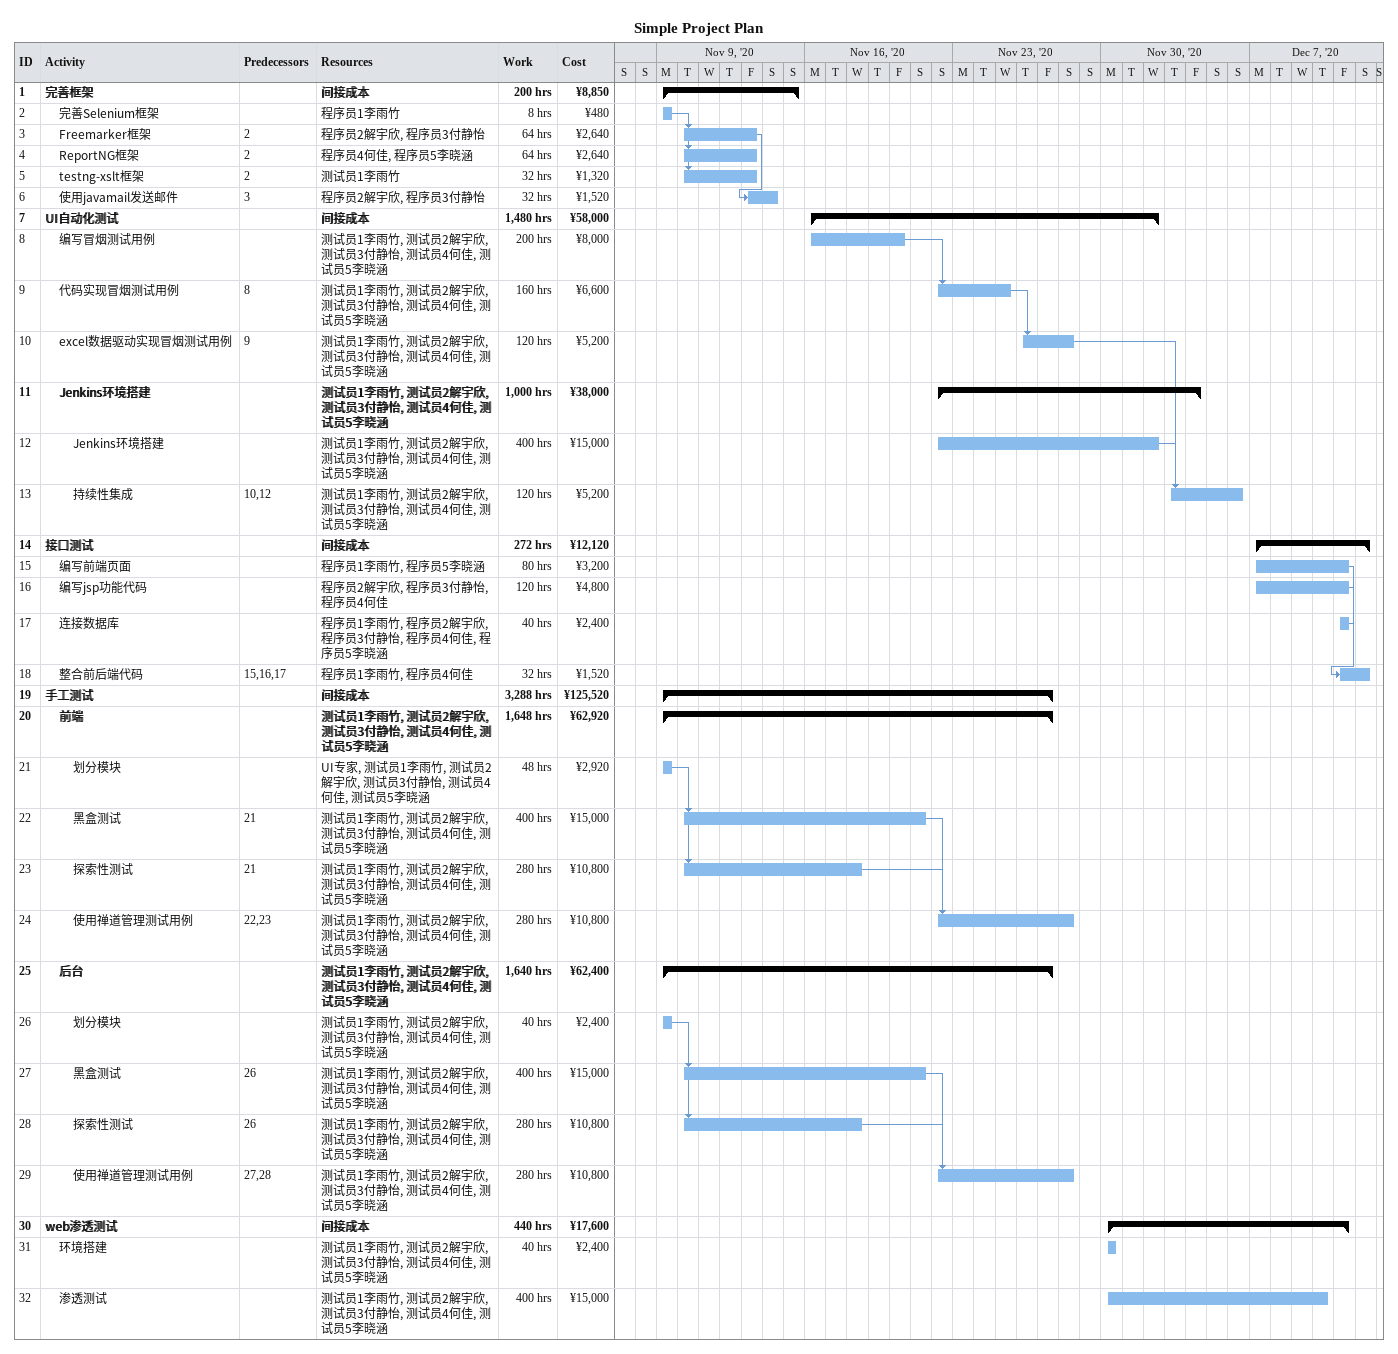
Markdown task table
Simple Project Plan

| ID | Level | Task | Start | Finish | Predecessors | Resources | Work (h) | Cost (¥) |
|---|---|---|---|---|---|---|---|---|
| 1 | 1 | **完善框架** | 2020-11-09 | 2020-11-15 |  | 间接成本 | 200 | 8850 |
| 2 | 2 | 完善Selenium框架 | 2020-11-09 | 2020-11-09 |  | 程序员1李雨竹 | 8 | 480 |
| 3 | 2 | Freemarker框架 | 2020-11-10 | 2020-11-13 | 2 | 程序员2解宇欣, 程序员3付静怡 | 64 | 2640 |
| 4 | 2 | ReportNG框架 | 2020-11-10 | 2020-11-13 | 2 | 程序员4何佳, 程序员5李晓涵 | 64 | 2640 |
| 5 | 2 | testng-xslt框架 | 2020-11-10 | 2020-11-13 | 2 | 测试员1李雨竹 | 32 | 1320 |
| 6 | 2 | 使用javamail发送邮件 | 2020-11-13 | 2020-11-14 | 3 | 程序员2解宇欣, 程序员3付静怡 | 32 | 1520 |
| 7 | 1 | **UI自动化测试** | 2020-11-16 | 2020-12-02 |  | 间接成本 | 1480 | 58000 |
| 8 | 2 | 编写冒烟测试用例 | 2020-11-16 | 2020-11-20 |  | 测试员1李雨竹, 测试员2解宇欣, 测试员3付静怡, 测试员4何佳, 测试员5李晓涵 | 200 | 8000 |
| 9 | 2 | 代码实现冒烟测试用例 | 2020-11-22 | 2020-11-25 | 8 | 测试员1李雨竹, 测试员2解宇欣, 测试员3付静怡, 测试员4何佳, 测试员5李晓涵 | 160 | 6600 |
| 10 | 2 | excel数据驱动实现冒烟测试用例 | 2020-11-26 | 2020-11-28 | 9 | 测试员1李雨竹, 测试员2解宇欣, 测试员3付静怡, 测试员4何佳, 测试员5李晓涵 | 120 | 5200 |
| 11 | 2 | **Jenkins环境搭建** | 2020-11-22 | 2020-12-04 |  | 测试员1李雨竹, 测试员2解宇欣, 测试员3付静怡, 测试员4何佳, 测试员5李晓涵 | 1000 | 38000 |
| 12 | 3 | Jenkins环境搭建 | 2020-11-22 | 2020-12-02 |  | 测试员1李雨竹, 测试员2解宇欣, 测试员3付静怡, 测试员4何佳, 测试员5李晓涵 | 400 | 15000 |
| 13 | 3 | 持续性集成 | 2020-12-03 | 2020-12-06 | 10, 12 | 测试员1李雨竹, 测试员2解宇欣, 测试员3付静怡, 测试员4何佳, 测试员5李晓涵 | 120 | 5200 |
| 14 | 1 | **接口测试** | 2020-12-07 | 2020-12-12 |  | 间接成本 | 272 | 12120 |
| 15 | 2 | 编写前端页面 | 2020-12-07 | 2020-12-11 |  | 程序员1李雨竹, 程序员5李晓涵 | 80 | 3200 |
| 16 | 2 | 编写jsp功能代码 | 2020-12-07 | 2020-12-11 |  | 程序员2解宇欣, 程序员3付静怡, 程序员4何佳 | 120 | 4800 |
| 17 | 2 | 连接数据库 | 2020-12-11 | 2020-12-11 |  | 程序员1李雨竹, 程序员2解宇欣, 程序员3付静怡, 程序员4何佳, 程序员5李晓涵 | 40 | 2400 |
| 18 | 2 | 整合前后端代码 | 2020-12-11 | 2020-12-12 | 15, 16, 17 | 程序员1李雨竹, 程序员4何佳 | 32 | 1520 |
| 19 | 1 | **手工测试** | 2020-11-09 | 2020-11-27 |  | 间接成本 | 3288 | 125520 |
| 20 | 2 | **前端** | 2020-11-09 | 2020-11-27 |  | 测试员1李雨竹, 测试员2解宇欣, 测试员3付静怡, 测试员4何佳, 测试员5李晓涵 | 1648 | 62920 |
| 21 | 3 | 划分模块 | 2020-11-09 | 2020-11-09 |  | UI专家, 测试员1李雨竹, 测试员2解宇欣, 测试员3付静怡, 测试员4何佳, 测试员5李晓涵 | 48 | 2920 |
| 22 | 3 | 黑盒测试 | 2020-11-10 | 2020-11-21 | 21 | 测试员1李雨竹, 测试员2解宇欣, 测试员3付静怡, 测试员4何佳, 测试员5李晓涵 | 400 | 15000 |
| 23 | 3 | 探索性测试 | 2020-11-10 | 2020-11-18 | 21 | 测试员1李雨竹, 测试员2解宇欣, 测试员3付静怡, 测试员4何佳, 测试员5李晓涵 | 280 | 10800 |
| 24 | 3 | 使用禅道管理测试用例 | 2020-11-22 | 2020-11-28 | 22, 23 | 测试员1李雨竹, 测试员2解宇欣, 测试员3付静怡, 测试员4何佳, 测试员5李晓涵 | 280 | 10800 |
| 25 | 2 | **后台** | 2020-11-09 | 2020-11-27 |  | 测试员1李雨竹, 测试员2解宇欣, 测试员3付静怡, 测试员4何佳, 测试员5李晓涵 | 1640 | 62400 |
| 26 | 3 | 划分模块 | 2020-11-09 | 2020-11-09 |  | 测试员1李雨竹, 测试员2解宇欣, 测试员3付静怡, 测试员4何佳, 测试员5李晓涵 | 40 | 2400 |
| 27 | 3 | 黑盒测试 | 2020-11-10 | 2020-11-21 | 26 | 测试员1李雨竹, 测试员2解宇欣, 测试员3付静怡, 测试员4何佳, 测试员5李晓涵 | 400 | 15000 |
| 28 | 3 | 探索性测试 | 2020-11-10 | 2020-11-18 | 26 | 测试员1李雨竹, 测试员2解宇欣, 测试员3付静怡, 测试员4何佳, 测试员5李晓涵 | 280 | 10800 |
| 29 | 3 | 使用禅道管理测试用例 | 2020-11-22 | 2020-11-28 | 27, 28 | 测试员1李雨竹, 测试员2解宇欣, 测试员3付静怡, 测试员4何佳, 测试员5李晓涵 | 280 | 10800 |
| 30 | 1 | **web渗透测试** | 2020-11-30 | 2020-12-11 |  | 间接成本 | 440 | 17600 |
| 31 | 2 | 环境搭建 | 2020-11-30 | 2020-11-30 |  | 测试员1李雨竹, 测试员2解宇欣, 测试员3付静怡, 测试员4何佳, 测试员5李晓涵 | 40 | 2400 |
| 32 | 2 | 渗透测试 | 2020-11-30 | 2020-12-10 |  | 测试员1李雨竹, 测试员2解宇欣, 测试员3付静怡, 测试员4何佳, 测试员5李晓涵 | 400 | 15000 |
